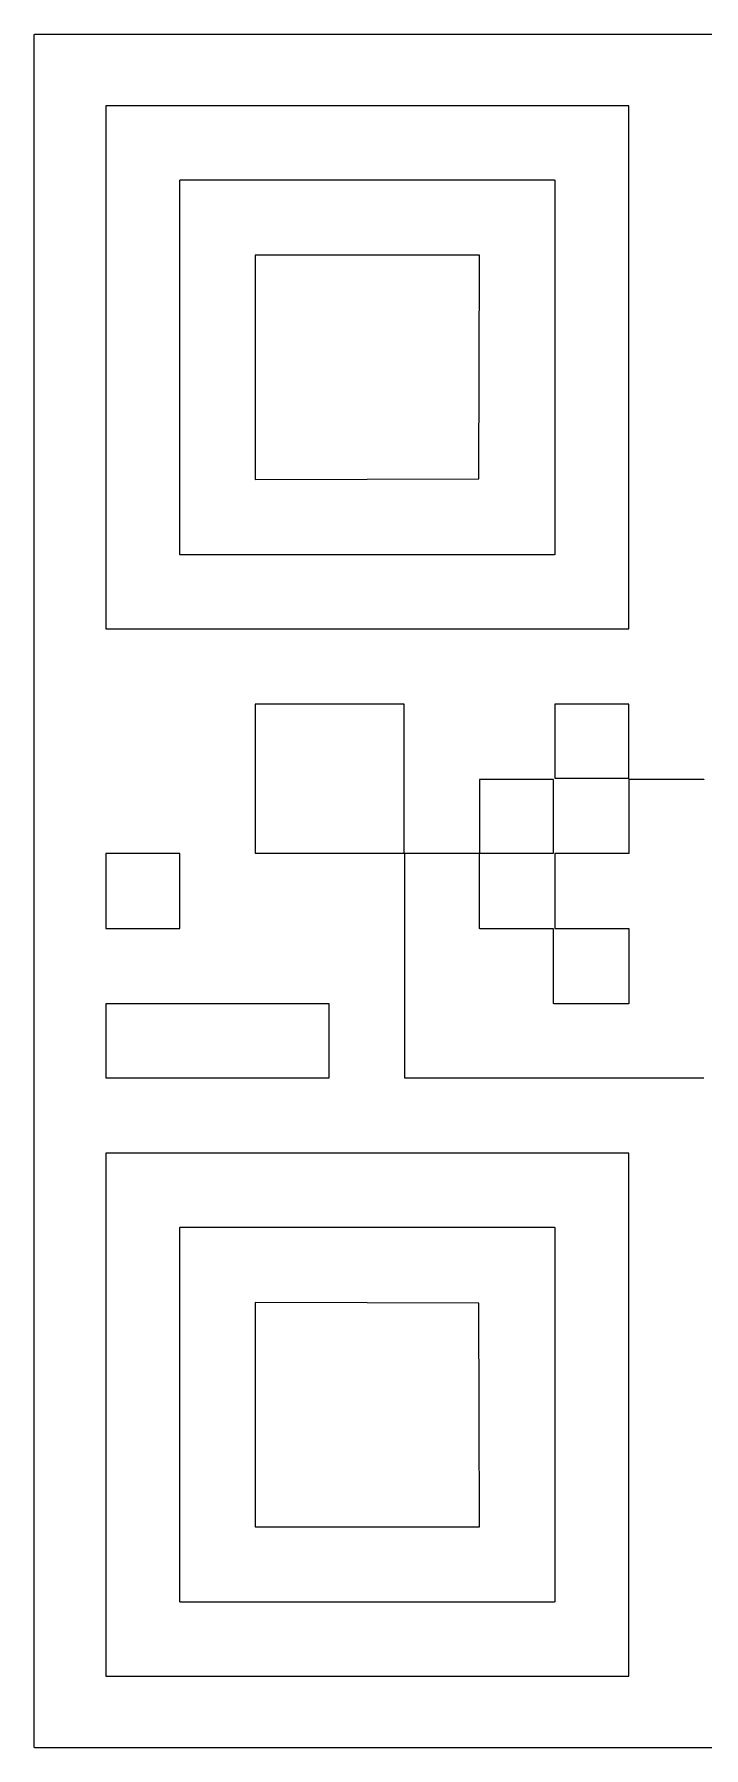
# Model space of a CAD drawing. Extents: x 91.3 to 189.8, y -113.5 to -60.4.
# Drawn here: x 137.77 to 143.03, y -94.58 to -81.12 of the extents above; entities that cross this region are included whole.
import ezdxf

# ---------------------------------------------------------------- set-up
doc = ezdxf.new("R2010")
doc.units = 0
doc.header["$MEASUREMENT"] = 0
doc.layers.add('BLACK', color=7, linetype='CONTINUOUS')

msp = doc.modelspace()

# ---------------------------------------------------------------- linework, layer by layer
at = {"layer": 'Black'}
for p, q in [((137.771, -81.1265), (137.772, -81.126)), ((137.771, -85.7956), (137.771, -81.1265)), ((137.772, -81.1236), (137.773, -81.1233)), ((137.772, -81.124), (137.772, -81.1236)), ((137.772, -81.1244), (137.772, -81.124)), ((137.772, -81.1248), (137.772, -81.1244)), ((137.772, -81.1252), (137.772, -81.1248)), ((137.772, -81.1256), (137.772, -81.1252)), ((137.772, -81.126), (137.772, -81.1256)), ((137.773, -81.1226), (137.774, -81.1224)), ((137.773, -81.123), (137.773, -81.1226)), ((137.773, -81.1233), (137.773, -81.123)), ((137.774, -81.122), (137.775, -81.1218)), ((137.774, -81.1221), (137.774, -81.122)), ((137.774, -81.1224), (137.774, -81.1221)), ((137.775, -81.1217), (137.776, -81.1215)), ((137.775, -81.1218), (137.775, -81.1217)), ((137.776, -81.1215), (137.776, -81.1215)), ((137.776, -81.1215), (137.776, -81.1215)), ((137.776, -81.1215), (151.224, -81.1215)), ((138.334, -81.6843), (138.334, -85.7906)), ((142.441, -81.6843), (138.334, -81.6843)), ((142.441, -85.7906), (142.441, -81.6843)), ((138.914, -82.2695), (138.915, -82.269)), ((138.914, -82.8522), (138.914, -82.2695)), ((138.915, -82.2666), (138.916, -82.2663)), ((138.915, -82.267), (138.915, -82.2666)), ((138.915, -82.2674), (138.915, -82.267)), ((138.915, -82.2678), (138.915, -82.2674)), ((138.915, -82.2682), (138.915, -82.2678)), ((138.915, -82.2686), (138.915, -82.2682)), ((138.915, -82.269), (138.915, -82.2686)), ((138.916, -82.2656), (138.917, -82.2654)), ((138.916, -82.266), (138.916, -82.2656)), ((138.916, -82.2663), (138.916, -82.266)), ((138.917, -82.265), (138.918, -82.2648)), ((138.917, -82.2651), (138.917, -82.265)), ((138.917, -82.2654), (138.917, -82.2651)), ((138.918, -82.2647), (138.919, -82.2645)), ((138.918, -82.2648), (138.918, -82.2647)), ((138.919, -82.2645), (138.919, -82.2645)), ((138.919, -82.2645), (138.919, -82.2645)), ((138.919, -82.2645), (141.855, -82.2645)), ((141.855, -82.2645), (141.856, -82.2645)), ((141.856, -82.2645), (141.856, -82.2645)), ((141.856, -82.2645), (141.857, -82.2647)), ((141.857, -82.2647), (141.857, -82.2648)), ((141.857, -82.2648), (141.857, -82.265)), ((141.857, -82.265), (141.858, -82.2651)), ((141.858, -82.2651), (141.858, -82.2654)), ((141.858, -82.2654), (141.859, -82.2656)), ((141.859, -82.2656), (141.859, -82.266)), ((141.859, -82.266), (141.859, -82.2663)), ((141.859, -82.2663), (141.859, -82.2666)), ((141.859, -82.2666), (141.86, -82.267)), ((141.86, -82.267), (141.86, -82.2674)), ((141.86, -82.2674), (141.86, -82.2678)), ((141.86, -82.2678), (141.86, -82.2682)), ((141.86, -82.2682), (141.86, -82.2686)), ((141.86, -82.2686), (141.86, -82.269)), ((141.86, -82.269), (141.86, -82.2695)), ((141.86, -82.2695), (141.86, -85.2054)), ((138.914, -85.2054), (138.914, -82.8522)), ((139.507, -82.8572), (139.507, -84.6178)), ((141.268, -82.8572), (139.507, -82.8572)), ((141.264, -84.614), (141.268, -82.8572)), ((139.507, -84.6178), (140.386, -84.6159)), ((140.386, -84.6159), (141.264, -84.614)), ((138.915, -85.2058), (138.914, -85.2054)), ((138.915, -85.2063), (138.915, -85.2058)), ((138.915, -85.2067), (138.915, -85.2063)), ((138.915, -85.2071), (138.915, -85.2067)), ((138.915, -85.2075), (138.915, -85.2071)), ((138.915, -85.2079), (138.915, -85.2075)), ((138.915, -85.2082), (138.915, -85.2079)), ((138.916, -85.2086), (138.915, -85.2082)), ((138.916, -85.2089), (138.916, -85.2086)), ((138.916, -85.2092), (138.916, -85.2089)), ((138.917, -85.2095), (138.916, -85.2092)), ((138.917, -85.2097), (138.917, -85.2095)), ((138.917, -85.2099), (138.917, -85.2097)), ((138.918, -85.2101), (138.917, -85.2099)), ((138.918, -85.2102), (138.918, -85.2101)), ((138.919, -85.2103), (138.918, -85.2102)), ((138.919, -85.2104), (138.919, -85.2103)), ((138.919, -85.2103), (138.919, -85.2103)), ((141.855, -85.2104), (138.919, -85.2104)), ((141.856, -85.2103), (141.855, -85.2104)), ((141.857, -85.2102), (141.856, -85.2103)), ((141.856, -85.2103), (141.856, -85.2103)), ((141.858, -85.2097), (141.857, -85.2099)), ((141.857, -85.2099), (141.857, -85.2101)), ((141.857, -85.2101), (141.857, -85.2102)), ((141.859, -85.2092), (141.858, -85.2095)), ((141.858, -85.2095), (141.858, -85.2097)), ((141.86, -85.2079), (141.859, -85.2082)), ((141.859, -85.2082), (141.859, -85.2086)), ((141.859, -85.2086), (141.859, -85.2089)), ((141.859, -85.2089), (141.859, -85.2092)), ((141.86, -85.2054), (141.86, -85.2058)), ((141.86, -85.2058), (141.86, -85.2063)), ((141.86, -85.2063), (141.86, -85.2067)), ((141.86, -85.2067), (141.86, -85.2071)), ((141.86, -85.2071), (141.86, -85.2075)), ((141.86, -85.2075), (141.86, -85.2079)), ((137.771, -88.1488), (137.771, -85.7956)), ((138.334, -85.7906), (142.441, -85.7906)), ((140.678, -86.3833), (139.507, -86.3833)), ((139.507, -86.3833), (139.507, -87.5536)), ((140.678, -87.5512), (140.678, -86.3833)), ((141.86, -86.3833), (141.86, -86.9635)), ((142.441, -86.3833), (141.86, -86.3833)), ((142.441, -86.9641), (142.441, -86.3833)), ((141.85, -86.9735), (141.27, -86.9735)), ((141.27, -86.9735), (141.27, -87.5512)), ((141.85, -87.5512), (141.85, -86.9735)), ((141.86, -86.9635), (142.438, -86.9635)), ((142.438, -86.9635), (142.439, -86.9635)), ((142.439, -86.9635), (142.439, -86.9635)), ((142.439, -86.9635), (142.439, -86.9637)), ((142.439, -86.9637), (142.44, -86.9638)), ((142.44, -86.9638), (142.44, -86.964)), ((142.44, -86.964), (142.441, -86.9641)), ((142.444, -86.973), (142.443, -86.9728)), ((142.443, -86.9728), (142.443, -87.5512)), ((142.444, -86.9732), (142.444, -86.973)), ((142.445, -86.9734), (142.444, -86.9732)), ((142.444, -86.9732), (142.444, -86.9732)), ((142.446, -86.9735), (142.445, -86.9734)), ((142.445, -86.9734), (142.445, -86.9734)), ((143.028, -86.9735), (142.446, -86.9735)), ((143.029, -86.9734), (143.028, -86.9735)), ((143.03, -86.9732), (143.029, -86.9734)), ((143.029, -86.9734), (143.029, -86.9734)), ((143.031, -86.9728), (143.03, -86.973)), ((143.03, -86.973), (143.03, -86.9732)), ((143.03, -86.9732), (143.03, -86.9732)), ((138.334, -87.5562), (138.334, -88.1438)), ((138.914, -87.5562), (138.334, -87.5562)), ((138.914, -87.5586), (138.914, -87.5562)), ((138.914, -88.1438), (138.914, -87.5586)), ((139.507, -87.5536), (140.675, -87.5536)), ((140.675, -87.5536), (140.675, -87.5537)), ((140.675, -87.5537), (140.676, -87.5537)), ((140.676, -87.5537), (140.676, -87.5539)), ((140.676, -87.5539), (140.677, -87.5539)), ((140.677, -87.5539), (140.677, -87.5542)), ((140.677, -87.5542), (140.678, -87.5543)), ((140.678, -87.5516), (140.678, -87.5512)), ((140.678, -87.552), (140.678, -87.5516)), ((140.678, -87.5525), (140.678, -87.552)), ((140.678, -87.5529), (140.678, -87.5525)), ((140.678, -87.5533), (140.678, -87.5529)), ((140.678, -87.5537), (140.678, -87.5533)), ((140.678, -87.554), (140.678, -87.5537)), ((140.679, -87.5544), (140.678, -87.554)), ((140.678, -87.5543), (140.678, -87.5546)), ((140.678, -87.5546), (140.678, -87.5548)), ((140.678, -87.5548), (140.679, -87.5552)), ((140.679, -87.5547), (140.679, -87.5544)), ((140.679, -87.555), (140.679, -87.5547)), ((140.68, -87.5552), (140.679, -87.555)), ((140.679, -87.5552), (140.679, -87.5554)), ((140.679, -87.5554), (140.679, -87.5558)), ((140.679, -87.5558), (140.679, -87.5561)), ((140.679, -87.5561), (140.68, -87.5566)), ((140.68, -87.5555), (140.68, -87.5552)), ((140.68, -87.5557), (140.68, -87.5555)), ((140.681, -87.5559), (140.68, -87.5557)), ((140.68, -87.5566), (140.68, -87.5569)), ((140.68, -87.5569), (140.68, -87.5574)), ((140.68, -87.5574), (140.68, -87.5578)), ((140.68, -87.5578), (140.68, -87.5582)), ((140.68, -87.5582), (140.68, -87.5586)), ((140.68, -87.5586), (140.68, -89.3167)), ((140.681, -87.556), (140.681, -87.5559)), ((140.682, -87.5561), (140.681, -87.556)), ((140.683, -87.5562), (140.682, -87.5561)), ((140.682, -87.5561), (140.682, -87.5561)), ((141.265, -87.5562), (140.683, -87.5562)), ((141.266, -87.5561), (141.265, -87.5562)), ((141.267, -87.556), (141.266, -87.5561)), ((141.266, -87.5561), (141.266, -87.5561)), ((141.268, -87.5555), (141.267, -87.5557)), ((141.267, -87.5557), (141.267, -87.5559)), ((141.267, -87.5559), (141.267, -87.556)), ((141.269, -87.5547), (141.268, -87.555)), ((141.268, -87.555), (141.268, -87.5552)), ((141.268, -87.5552), (141.268, -87.5555)), ((141.268, -87.5561), (141.269, -87.5558)), ((141.268, -87.5566), (141.268, -87.5561)), ((141.268, -87.5569), (141.268, -87.5566)), ((141.268, -87.5574), (141.268, -87.5569)), ((141.268, -87.5578), (141.268, -87.5574)), ((141.268, -87.5582), (141.268, -87.5578)), ((141.268, -87.5586), (141.268, -87.5582)), ((141.268, -88.1414), (141.268, -87.5586)), ((141.27, -87.5537), (141.269, -87.554)), ((141.269, -87.554), (141.269, -87.5544)), ((141.269, -87.5544), (141.269, -87.5547)), ((141.269, -87.5548), (141.27, -87.5546)), ((141.269, -87.5552), (141.269, -87.5548)), ((141.269, -87.5554), (141.269, -87.5552)), ((141.269, -87.5558), (141.269, -87.5554)), ((141.27, -87.5512), (141.27, -87.5516)), ((141.27, -87.5516), (141.27, -87.552)), ((141.27, -87.552), (141.27, -87.5525)), ((141.27, -87.5525), (141.27, -87.5529)), ((141.27, -87.5529), (141.27, -87.5533)), ((141.27, -87.5533), (141.27, -87.5537)), ((141.27, -87.5543), (141.271, -87.5542)), ((141.27, -87.5546), (141.27, -87.5543)), ((141.271, -87.5539), (141.272, -87.5537)), ((141.271, -87.5542), (141.271, -87.5539)), ((141.271, -87.5539), (141.271, -87.5539)), ((141.272, -87.5537), (141.273, -87.5536)), ((141.272, -87.5537), (141.272, -87.5537)), ((141.273, -87.5536), (141.851, -87.5536)), ((141.85, -87.5516), (141.85, -87.5512)), ((141.85, -87.552), (141.85, -87.5516)), ((141.851, -87.5525), (141.85, -87.552)), ((141.851, -87.5529), (141.851, -87.5525)), ((141.851, -87.5533), (141.851, -87.5529)), ((141.851, -87.5536), (141.851, -87.5533)), ((142.438, -87.5562), (141.86, -87.5562)), ((141.86, -87.5562), (141.86, -87.5566)), ((141.86, -87.5566), (141.86, -87.5569)), ((141.86, -87.5569), (141.86, -87.5574)), ((141.86, -87.5574), (141.86, -87.5578)), ((141.86, -87.5578), (141.86, -87.5582)), ((141.86, -87.5582), (141.86, -87.5586)), ((141.86, -87.5586), (141.86, -88.1414)), ((142.439, -87.5561), (142.438, -87.5562)), ((142.44, -87.5559), (142.439, -87.556)), ((142.439, -87.556), (142.439, -87.5561)), ((142.439, -87.5561), (142.439, -87.5561)), ((142.441, -87.5555), (142.44, -87.5557)), ((142.44, -87.5557), (142.44, -87.5559)), ((142.442, -87.5547), (142.441, -87.555)), ((142.441, -87.555), (142.441, -87.5552)), ((142.441, -87.5552), (142.441, -87.5555)), ((142.443, -87.5533), (142.442, -87.5537)), ((142.442, -87.5537), (142.442, -87.554)), ((142.442, -87.554), (142.442, -87.5544)), ((142.442, -87.5544), (142.442, -87.5547)), ((142.443, -87.5512), (142.443, -87.5516)), ((142.443, -87.5516), (142.443, -87.552)), ((142.443, -87.552), (142.443, -87.5525)), ((142.443, -87.5525), (142.443, -87.5529)), ((142.443, -87.5529), (142.443, -87.5533)), ((141.268, -88.1418), (141.268, -88.1414)), ((141.268, -88.1422), (141.268, -88.1418)), ((141.268, -88.1426), (141.268, -88.1422)), ((141.268, -88.1431), (141.268, -88.1426)), ((141.268, -88.1434), (141.268, -88.1431)), ((141.86, -88.1414), (141.86, -88.1418)), ((141.86, -88.1418), (141.86, -88.1422)), ((141.86, -88.1422), (141.86, -88.1426)), ((141.86, -88.1426), (141.86, -88.1431)), ((141.86, -88.1431), (141.86, -88.1434)), ((137.771, -89.3217), (137.771, -88.1488)), ((138.334, -88.1438), (138.914, -88.1438)), ((141.268, -88.1439), (141.268, -88.1434)), ((141.269, -88.1442), (141.268, -88.1439)), ((141.269, -88.1446), (141.269, -88.1442)), ((141.269, -88.1448), (141.269, -88.1446)), ((141.269, -88.1452), (141.269, -88.1448)), ((141.27, -88.1454), (141.269, -88.1452)), ((141.27, -88.1457), (141.27, -88.1454)), ((141.271, -88.1458), (141.27, -88.1457)), ((141.271, -88.1461), (141.271, -88.1458)), ((141.272, -88.1463), (141.271, -88.1461)), ((141.271, -88.1461), (141.271, -88.1461)), ((141.273, -88.1464), (141.272, -88.1463)), ((141.272, -88.1463), (141.272, -88.1463)), ((141.851, -88.1464), (141.273, -88.1464)), ((141.85, -88.148), (141.851, -88.1475)), ((141.85, -88.1484), (141.85, -88.148)), ((141.85, -88.1488), (141.85, -88.1484)), ((141.85, -88.7315), (141.85, -88.1488)), ((141.851, -88.1467), (141.851, -88.1464)), ((141.851, -88.1471), (141.851, -88.1467)), ((141.851, -88.1475), (141.851, -88.1471)), ((141.86, -88.1434), (141.86, -88.1438)), ((141.86, -88.1438), (142.438, -88.1438)), ((142.438, -88.1438), (142.439, -88.1439)), ((142.439, -88.1439), (142.439, -88.1439)), ((142.439, -88.1439), (142.439, -88.144)), ((142.439, -88.144), (142.44, -88.1441)), ((142.44, -88.1441), (142.44, -88.1443)), ((142.44, -88.1443), (142.441, -88.1445)), ((142.441, -88.1445), (142.441, -88.1448)), ((142.441, -88.1448), (142.441, -88.145)), ((142.441, -88.145), (142.442, -88.1453)), ((142.442, -88.1453), (142.442, -88.1456)), ((142.442, -88.1456), (142.442, -88.146)), ((142.442, -88.146), (142.442, -88.1463)), ((142.442, -88.1463), (142.443, -88.1467)), ((142.443, -88.1467), (142.443, -88.1471)), ((142.443, -88.1471), (142.443, -88.1475)), ((142.443, -88.1475), (142.443, -88.148)), ((142.443, -88.148), (142.443, -88.1484)), ((142.443, -88.1484), (142.443, -88.1488)), ((142.443, -88.1488), (142.443, -88.7315)), ((138.334, -88.7365), (138.334, -89.3167)), ((140.087, -88.7365), (138.334, -88.7365)), ((140.087, -89.3167), (140.087, -88.7365)), ((141.85, -88.732), (141.85, -88.7315)), ((141.85, -88.7324), (141.85, -88.732)), ((141.851, -88.7328), (141.85, -88.7324)), ((141.851, -88.7332), (141.851, -88.7328)), ((141.851, -88.7336), (141.851, -88.7332)), ((141.851, -88.734), (141.851, -88.7336)), ((141.851, -88.7344), (141.851, -88.734)), ((141.852, -88.7347), (141.851, -88.7344)), ((141.852, -88.735), (141.852, -88.7347)), ((141.852, -88.7354), (141.852, -88.735)), ((141.853, -88.7356), (141.852, -88.7354)), ((141.853, -88.7359), (141.853, -88.7356)), ((141.853, -88.736), (141.853, -88.7359)), ((141.854, -88.7362), (141.853, -88.736)), ((141.854, -88.7363), (141.854, -88.7362)), ((141.855, -88.7365), (141.854, -88.7363)), ((142.438, -88.7365), (141.855, -88.7365)), ((141.855, -88.7365), (141.855, -88.7365)), ((141.855, -88.7365), (141.855, -88.7365)), ((142.439, -88.7365), (142.438, -88.7365)), ((142.44, -88.7362), (142.439, -88.7363)), ((142.439, -88.7363), (142.439, -88.7365)), ((142.439, -88.7365), (142.439, -88.7365)), ((142.441, -88.7359), (142.44, -88.736)), ((142.44, -88.736), (142.44, -88.7362)), ((142.442, -88.735), (142.441, -88.7354)), ((142.441, -88.7354), (142.441, -88.7356)), ((142.441, -88.7356), (142.441, -88.7359)), ((142.443, -88.7336), (142.442, -88.734)), ((142.442, -88.734), (142.442, -88.7344)), ((142.442, -88.7344), (142.442, -88.7347)), ((142.442, -88.7347), (142.442, -88.735)), ((142.443, -88.7315), (142.443, -88.732)), ((142.443, -88.732), (142.443, -88.7324)), ((142.443, -88.7324), (142.443, -88.7328)), ((142.443, -88.7328), (142.443, -88.7332)), ((142.443, -88.7332), (142.443, -88.7336)), ((137.771, -94.0207), (137.771, -89.3217)), ((138.334, -89.3167), (140.087, -89.3167)), ((140.68, -89.3167), (143.028, -89.3167)), ((143.028, -89.3167), (143.029, -89.3168)), ((143.029, -89.3168), (143.029, -89.3168)), ((143.029, -89.3168), (143.03, -89.3169)), ((143.03, -89.3169), (143.03, -89.317)), ((143.03, -89.317), (143.03, -89.3172)), ((143.03, -89.3172), (143.031, -89.3174)), ((138.334, -89.9094), (138.334, -94.0157)), ((142.441, -89.9094), (138.334, -89.9094)), ((142.441, -92.8478), (142.441, -89.9094)), ((138.914, -90.4946), (138.915, -90.4942)), ((138.914, -92.8478), (138.914, -90.4946)), ((138.915, -90.4918), (138.916, -90.4914)), ((138.915, -90.4921), (138.915, -90.4918)), ((138.915, -90.4925), (138.915, -90.4921)), ((138.915, -90.4929), (138.915, -90.4925)), ((138.915, -90.4933), (138.915, -90.4929)), ((138.915, -90.4937), (138.915, -90.4933)), ((138.915, -90.4942), (138.915, -90.4937)), ((138.916, -90.4908), (138.917, -90.4905)), ((138.916, -90.4911), (138.916, -90.4908)), ((138.916, -90.4914), (138.916, -90.4911)), ((138.917, -90.4901), (138.918, -90.4899)), ((138.917, -90.4903), (138.917, -90.4901)), ((138.917, -90.4905), (138.917, -90.4903)), ((138.918, -90.4898), (138.919, -90.4897)), ((138.918, -90.4899), (138.918, -90.4898)), ((138.919, -90.4897), (138.919, -90.4896)), ((138.919, -90.4896), (141.855, -90.4896)), ((138.919, -90.4897), (138.919, -90.4897)), ((141.855, -90.4896), (141.856, -90.4897)), ((141.856, -90.4897), (141.856, -90.4897)), ((141.856, -90.4897), (141.857, -90.4898)), ((141.857, -90.4898), (141.857, -90.4899)), ((141.857, -90.4899), (141.857, -90.4901)), ((141.857, -90.4901), (141.858, -90.4903)), ((141.858, -90.4903), (141.858, -90.4905)), ((141.858, -90.4905), (141.859, -90.4908)), ((141.859, -90.4908), (141.859, -90.4911)), ((141.859, -90.4911), (141.859, -90.4914)), ((141.859, -90.4914), (141.859, -90.4918)), ((141.859, -90.4918), (141.86, -90.4921)), ((141.86, -90.4921), (141.86, -90.4925)), ((141.86, -90.4925), (141.86, -90.4929)), ((141.86, -90.4929), (141.86, -90.4933)), ((141.86, -90.4933), (141.86, -90.4937)), ((141.86, -90.4937), (141.86, -90.4942)), ((141.86, -90.4942), (141.86, -90.4946)), ((141.86, -90.4946), (141.86, -93.4305)), ((140.386, -91.0841), (139.507, -91.0822)), ((139.507, -91.0822), (139.507, -92.8428)), ((141.264, -91.086), (140.386, -91.0841)), ((141.266, -91.9644), (141.264, -91.086)), ((141.268, -92.8428), (141.266, -91.9644)), ((138.914, -93.4305), (138.914, -92.8478)), ((139.507, -92.8428), (141.268, -92.8428)), ((142.441, -94.0157), (142.441, -92.8478)), ((138.915, -93.431), (138.914, -93.4305)), ((138.915, -93.4314), (138.915, -93.431)), ((138.915, -93.4318), (138.915, -93.4314)), ((138.915, -93.4322), (138.915, -93.4318)), ((138.915, -93.4326), (138.915, -93.4322)), ((138.915, -93.433), (138.915, -93.4326)), ((138.915, -93.4334), (138.915, -93.433)), ((138.916, -93.4337), (138.915, -93.4334)), ((138.916, -93.434), (138.916, -93.4337)), ((138.916, -93.4344), (138.916, -93.434)), ((138.917, -93.4346), (138.916, -93.4344)), ((138.917, -93.4349), (138.917, -93.4346)), ((138.917, -93.435), (138.917, -93.4349)), ((138.918, -93.4352), (138.917, -93.435)), ((138.918, -93.4353), (138.918, -93.4352)), ((138.919, -93.4355), (138.918, -93.4353)), ((141.855, -93.4355), (138.919, -93.4355)), ((138.919, -93.4355), (138.919, -93.4355)), ((138.919, -93.4355), (138.919, -93.4355)), ((141.856, -93.4355), (141.855, -93.4355)), ((141.857, -93.4353), (141.856, -93.4355)), ((141.856, -93.4355), (141.856, -93.4355)), ((141.858, -93.4349), (141.857, -93.435)), ((141.857, -93.435), (141.857, -93.4352)), ((141.857, -93.4352), (141.857, -93.4353)), ((141.859, -93.4344), (141.858, -93.4346)), ((141.858, -93.4346), (141.858, -93.4349)), ((141.86, -93.433), (141.859, -93.4334)), ((141.859, -93.4334), (141.859, -93.4337)), ((141.859, -93.4337), (141.859, -93.434)), ((141.859, -93.434), (141.859, -93.4344)), ((141.86, -93.4305), (141.86, -93.431)), ((141.86, -93.431), (141.86, -93.4314)), ((141.86, -93.4314), (141.86, -93.4318)), ((141.86, -93.4318), (141.86, -93.4322)), ((141.86, -93.4322), (141.86, -93.4326)), ((141.86, -93.4326), (141.86, -93.433)), ((137.771, -94.5735), (137.771, -94.0207)), ((138.334, -94.0157), (142.441, -94.0157)), ((137.772, -94.574), (137.771, -94.5735)), ((137.772, -94.5744), (137.772, -94.574)), ((137.772, -94.5748), (137.772, -94.5744)), ((137.772, -94.5752), (137.772, -94.5748)), ((137.772, -94.5756), (137.772, -94.5752)), ((137.772, -94.576), (137.772, -94.5756)), ((137.772, -94.5764), (137.772, -94.576)), ((137.773, -94.5767), (137.772, -94.5764)), ((137.773, -94.577), (137.773, -94.5767)), ((137.773, -94.5774), (137.773, -94.577)), ((137.774, -94.5776), (137.773, -94.5774)), ((137.774, -94.5779), (137.774, -94.5776)), ((137.774, -94.578), (137.774, -94.5779)), ((137.775, -94.5782), (137.774, -94.578)), ((137.775, -94.5783), (137.775, -94.5782)), ((137.776, -94.5785), (137.775, -94.5783)), ((151.224, -94.5785), (137.776, -94.5785)), ((137.776, -94.5785), (137.776, -94.5785)), ((137.776, -94.5785), (137.776, -94.5785))]:
    msp.add_line(p, q, dxfattribs=at)

doc.saveas('drawing.dxf')
